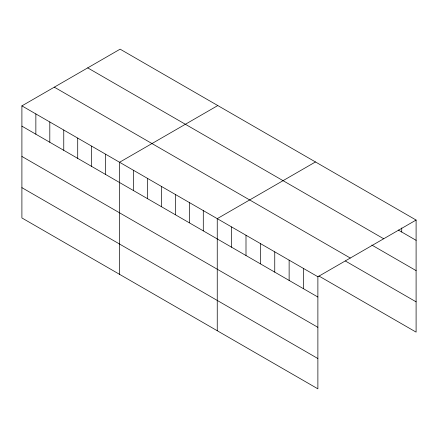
<?xml version="1.0" encoding="UTF-8"?>
<svg xmlns="http://www.w3.org/2000/svg" width="438" height="438" viewBox="0 0 438 438"><rect width="100%" height="100%" fill="white"/><g stroke="black" fill="none" stroke-linecap="round" stroke-linejoin="round"><path stroke-width="0.66" d="M21.9 105.876L317.879 276.756L317.879 388.834L21.9 217.949L21.9 105.876L120.121 49.165L416.1 220.051L416.1 332.124L318.919 276.017M217.796 105.558L119.574 162.263L119.574 274.341M315.47 161.951L217.248 218.655L217.248 330.734M317.879 276.756L416.1 220.051M398.273 230.027L416.1 240.32M87.709 67.879L383.688 238.765M371.824 245.056L416.1 270.618M54.312 87.162L350.29 258.042M345.368 260.993L416.1 301.831M21.9 126.144L317.879 297.03M21.9 156.443L317.879 327.323M21.9 187.656L317.879 358.536M401.723 227.968L401.723 232.02M303.501 268.456L303.501 288.73M289.129 260.156L289.129 280.43M274.752 251.855L274.752 272.129M260.375 243.555L260.375 263.829M245.997 235.255L245.997 255.529M231.625 226.955L231.625 247.229M203.292 210.601L203.292 230.87M189.342 202.542L189.342 222.816M175.386 194.488L175.386 214.762M161.436 186.435L161.436 206.703M147.48 178.375L147.48 198.649M133.524 170.322L133.524 190.59M105.618 154.209L105.618 174.483M91.668 146.155L91.668 166.424M77.712 138.096L77.712 158.37M63.762 130.042L63.762 150.311M49.806 121.983L49.806 142.257M35.856 113.929L35.856 134.203"/></g></svg>
